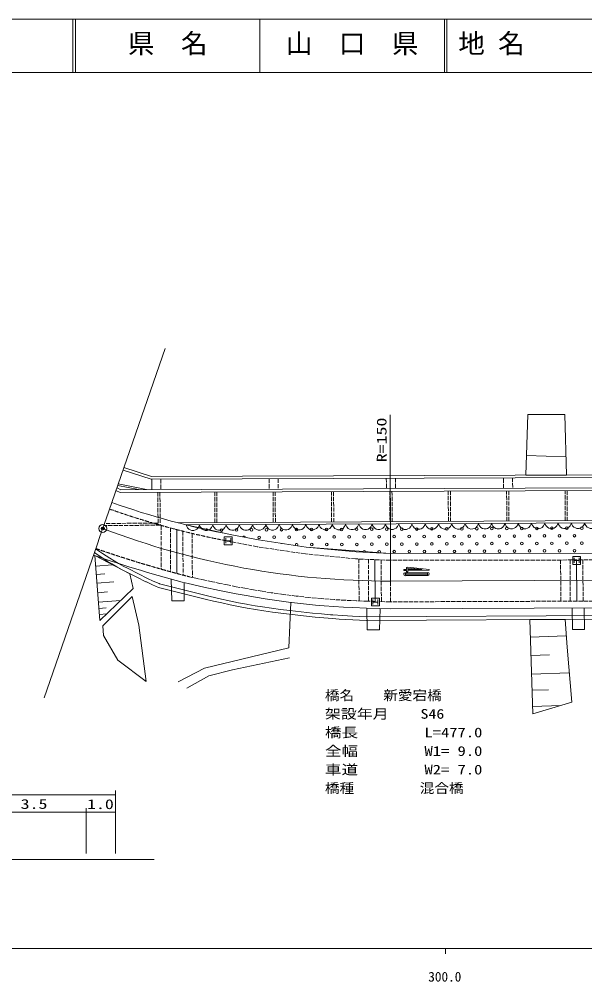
# Model space of a CAD drawing. Units: millimetres, scale not verified. Extents: x -75923 to 564077, y -56560 to 303440.
# Drawn here: x 171738 to 278283, y 122155 to 303440 of the extents above; entities that cross this region are included whole.
import ezdxf
from ezdxf.enums import TextEntityAlignment as Align

# ---------------------------------------------------------------- set-up
doc = ezdxf.new("R2010")
doc.units = ezdxf.units.MM
doc.header["$LTSCALE"] = 1000
doc.header["$PDMODE"] = 32
doc.header["$PDSIZE"] = 500
doc.linetypes.add('USER1', pattern=[1, 0.8, -0.2])
for name, color, linetype, lineweight in [('M-BGD', 7, 'Continuous', 13), ('M-BGD-CRST', 7, 'Continuous', 13), ('M-BMK-LINE', 2, 'Continuous', 13), ('M-BMK-SRVR', 3, 'Continuous', 13), ('M-STR-STR1', 1, 'Continuous', 13), ('M-TTL', 2, 'Continuous', 13), ('M-TTL-BAND', 7, 'Continuous', 13), ('M-TTL-LINE', 7, 'Continuous', 13), ('M-TTL-TXT', 7, 'Continuous', 13)]:
    doc.layers.add(name, color=color, linetype=linetype, lineweight=lineweight)
doc.layers.add('M-OTRS', color=6, linetype='Continuous')
doc.styles.add('ＭＳ ゴシック', font='')
doc.styles.get('ＭＳ ゴシック').set_extended_font_data('MS Gothic')

# ---------------------------------------------------------------- blocks, each defined once
blk = doc.blocks.new('BUHIN9')
at = {"color": 6, "linetype": 'Continuous', "lineweight": 13}
for radius in [50, 1.5]:
    blk.add_circle((0, 0), radius, dxfattribs=at)
blk = doc.blocks.new('BUHIN1')
at = {"color": 3, "linetype": 'Continuous', "lineweight": 13}
for radius in [750, 22.5]:
    blk.add_circle((0, 0), radius, dxfattribs=at)
blk = doc.blocks.new('BUHIN8')
at = {"color": 7, "linetype": 'Continuous', "lineweight": 13}
blk.add_lwpolyline([(0, -1250), (287.5, -1156.2), (531.2, -1006.2), (806.2, -762.5), (956.2, -487.5), (1050, -193.8), (1050, 193.8), (956.2, 487.5), (806.2, 762.5), (531.2, 1006.2), (287.5, 1150), (0, 1250)], dxfattribs=at)
blk = doc.blocks.new('BUHIN7')
at = {"color": 7, "linetype": 'Continuous', "lineweight": 13}
for p, q in [((-469, 469), (-469, -469)), ((-469, 0), (469, 0)), ((469, 469), (469, -469))]:
    blk.add_line(p, q, dxfattribs=at)
blk.add_lwpolyline([(-750, -750), (-750, 750), (750, 750), (750, -750)], close=True, dxfattribs=at)

msp = doc.modelspace()

# ---------------------------------------------------------------- linework, layer by layer
at = {"layer": 'M-BGD'}
for p, q in [((267161, 217562), (267559, 229022)), ((267559, 229022), (274514, 228965)), ((274514, 228965), (274826, 217589)), ((267289, 221260), (274733, 221001)), ((191294, 218535), (196581, 216808)), ((196660, 217309), (191449, 219010)), ((385803, 217988), (196660, 217309)), ((274826, 217589), (267161, 217562)), ((190387, 215923), (195737, 214855)), ((196581, 216808), (385805, 217488)), ((196706, 214859), (196698, 216809)), ((189963, 214702), (190735, 214334)), ((190847, 214835), (190178, 215153)), ((190328, 215629), (194237, 214848)), ((190735, 214334), (385817, 215131)), ((385814, 215631), (190847, 214835)), ((385845, 209553), (201649, 208592)), ((203193, 208200), (385847, 209153)), ((203193, 208200), (385847, 209153)), ((201402, 207313), (201432, 199051)), ((211763, 206340), (203193, 208200)), ((210642, 205674), (210642, 204737)), ((210642, 205205), (211580, 205205)), ((211580, 205674), (211580, 204737)), ((211763, 206340), (216784, 205359)), ((216784, 205359), (225808, 204032)), ((241617, 202831), (225808, 204032)), ((241617, 202831), (385878, 203095)), ((186917, 190205), (185974, 202436)), ((185974, 202436), (192559, 199015)), ((238736, 201651), (238764, 193789)), ((276764, 193837), (276736, 201595)), ((186128, 200442), (189336, 200689)), ((244192, 199773), (244673, 199777)), ((244192, 199773), (244194, 199629)), ((244674, 199633), (244194, 199629)), ((244956, 200212), (244668, 200209)), ((244668, 200209), (244673, 199777)), ((244674, 199633), (244677, 199345)), ((248992, 199819), (244956, 200212)), ((244958, 200067), (244960, 199780)), ((247640, 199806), (244958, 200067)), ((244960, 199780), (247640, 199806)), ((248993, 199675), (244962, 199636)), ((244962, 199636), (244965, 199348)), ((248992, 199819), (248993, 199675)), ((186252, 198838), (187856, 198962)), ((192559, 199015), (193173, 196199)), ((200341, 198000), (200517, 193870)), ((244486, 199200), (248710, 199240)), ((248715, 198664), (244491, 198624)), ((248567, 199095), (244631, 199057)), ((248570, 198807), (244634, 198769)), ((244677, 199345), (244965, 199348)), ((186375, 197234), (189584, 197481)), ((193173, 196199), (186917, 190205)), ((206766, 194222), (197961, 196441)), ((198187, 197106), (206930, 194903)), ((202835, 193870), (202828, 197338)), ((186515, 195429), (188359, 195571)), ((187475, 189200), (193043, 194742)), ((193043, 194742), (194289, 189333)), ((186654, 193624), (190821, 193946)), ((186742, 192478), (188127, 192585)), ((200517, 193870), (202835, 193870)), ((222523, 185035), (222938, 193605)), ((237235, 192536), (237260, 188443)), ((239611, 188443), (239730, 192461)), ((275892, 192534), (275963, 188478)), ((278210, 188490), (278196, 192542)), ((186830, 191332), (188204, 191438)), ((385939, 191068), (237132, 190181)), ((237147, 190881), (385935, 191768)), ((267904, 190364), (274595, 190404)), ((268498, 172637), (267904, 190364)), ((274595, 190404), (274951, 185146)), ((187581, 187397), (187475, 189200)), ((194289, 189333), (195668, 178701)), ((190286, 182731), (187581, 187397)), ((237260, 188443), (239611, 188443)), ((268015, 187066), (274805, 187293)), ((275963, 188478), (278210, 188490)), ((206644, 181210), (222523, 185035)), ((274951, 185146), (275861, 174814)), ((211910, 180910), (222683, 183133)), ((268132, 183586), (271611, 183702)), ((195668, 178701), (190286, 182731)), ((201678, 178627), (206644, 181210)), ((203340, 177466), (207465, 179749)), ((207465, 179749), (211910, 180910)), ((268248, 180106), (275374, 180345)), ((268350, 177060), (271457, 177164)), ((268452, 174013), (273755, 174191)), ((275861, 174814), (268498, 172637))]:
    msp.add_line(p, q, dxfattribs=at)
at = {"layer": 'M-BGD', "linetype": 'USER1'}
for p, q in [((198398, 216815), (198406, 214865)), ((218796, 216888), (218806, 214949)), ((220496, 216894), (220506, 214956)), ((240895, 216968), (240906, 215039)), ((242595, 216974), (242606, 215046)), ((262996, 216941), (263005, 215129)), ((264695, 217053), (264705, 215136)), ((197894, 208552), (197842, 214363)), ((198242, 214365), (198298, 208156)), ((208593, 208628), (208563, 214407)), ((208963, 214409), (208993, 208630)), ((219593, 208685), (219563, 214452)), ((219963, 214454), (219993, 208687)), ((230593, 208743), (230563, 214496)), ((230963, 214498), (230993, 208745)), ((241593, 208800), (241563, 214541)), ((241963, 214543), (241993, 208802)), ((252593, 208857), (252563, 214586)), ((252963, 214588), (252993, 208860)), ((263593, 208915), (263563, 214631)), ((263963, 214633), (263993, 208917)), ((274593, 208972), (274563, 214676)), ((274963, 214678), (274993, 208974)), ((197894, 208552), (187796, 208461)), ((198284, 208156), (187657, 208060)), ((198480, 208100), (198509, 199857)), ((200233, 207620), (200263, 199369)), ((202571, 207015), (202601, 198741)), ((204324, 206588), (204354, 198306)), ((235730, 201777), (235759, 193890)), ((237537, 201701), (237565, 193826)), ((239935, 201600), (239964, 193755)), ((241687, 201531), (241715, 193711)), ((273736, 201590), (273764, 193826)), ((275536, 201593), (275564, 193833)), ((277936, 201597), (277964, 193842))]:
    msp.add_line(p, q, dxfattribs=at)
at = {"layer": 'M-BGD'}
msp.add_lwpolyline([(210361, 204455), (210361, 205955), (211861, 205955), (211861, 204455)], close=True, dxfattribs=at)
for points in [[(186134, 203674), (187451, 202802), (188787, 201943), (190454, 200938), (191343, 200443), (192243, 199966), (194182, 198977), (195913, 198120), (196986, 197630), (198076, 197154), (198187, 197106)], [(197961, 196441), (196824, 196936), (195686, 197453), (195614, 197487), (193867, 198352), (192502, 199044), (191138, 199759), (190106, 200331), (189212, 200858), (188331, 201402), (187462, 201959), (186601, 202524), (185897, 202991)], [(237132, 190181), (235841, 190244), (234569, 190310), (233296, 190381), (232022, 190460), (230747, 190550), (229120, 190683), (227495, 190834), (225873, 191002), (224254, 191183), (222636, 191375), (221039, 191573), (219441, 191784), (217844, 192012), (216249, 192261), (214656, 192535), (213068, 192838), (211487, 193163), (209911, 193506), (208340, 193861), (206766, 194222)], [(206930, 194903), (209270, 194367), (211624, 193850), (213073, 193550), (214536, 193269), (214781, 193224), (216169, 192983), (217560, 192762), (219261, 192516), (220975, 192287), (222720, 192070), (224834, 191821), (226960, 191592), (228660, 191427), (230371, 191281), (230799, 191248), (232654, 191121), (234511, 191014), (237147, 190881)]]:
    msp.add_lwpolyline(points, dxfattribs=at)
for centre in [(209855, 207234), (212684, 207249), (215512, 207264), (218340, 207279), (221169, 207294), (223997, 207308), (226826, 207323), (229654, 207338), (232482, 207353), (235311, 207367), (238139, 207382), (240968, 207397), (243796, 207412), (246624, 207426), (249453, 207441), (252281, 207456), (255110, 207471), (257938, 207485), (260766, 207500), (263595, 207515), (266423, 207530), (269251, 207544), (272080, 207559), (274908, 207574), (277737, 207589), (216934, 205857), (219762, 205872), (222590, 205887), (225419, 205901), (228247, 205916), (231076, 205931), (233904, 205946), (236732, 205960), (239561, 205975), (242389, 205990), (245218, 206005), (248046, 206020), (249468, 204613), (250874, 206034), (252296, 204627), (253703, 206049), (255124, 204642), (256531, 206064), (257953, 204657), (259359, 206079), (260781, 204672), (262188, 206093), (263609, 204686), (265016, 206108), (266438, 204701), (267845, 206123), (269266, 204716), (270673, 206138), (272095, 204731), (273501, 206152), (274923, 204746), (276330, 206167), (277751, 204760), (226840, 204495), (229669, 204509), (232497, 204524), (235326, 204539), (238154, 204554), (240982, 204568), (242404, 203162), (243811, 204583), (245232, 203176), (246639, 204598), (248061, 203191), (250889, 203206), (253717, 203221), (256546, 203235), (259374, 203250), (262203, 203265), (265031, 203280), (267859, 203294), (270688, 203309), (273516, 203324), (276345, 203339)]:
    msp.add_circle(centre, 250, dxfattribs=at)
for centre, radius, start, end in [((207027, 207220), 250, 23.12262, 132.38916), ((214105, 205842), 250, 357.95597, 159.93133), ((221184, 204465), 250, 69.29877, 93.97107), ((224012, 204480), 250, 304.96724, 218.3026), ((236747, 203132), 250, 11.58938, 159.72195), ((239576, 203147), 250, 315.76388, 215.54744), ((244488, 198911), 288, 90.54785, 180.54785), ((244488, 198911), 288, 180.54785, 270.54785), ((244632, 198913), 144, 90.54785, 180.54785), ((244632, 198913), 144, 180.54785, 270.54785), ((248568, 198951), 144, 0.54785, 90.54785), ((248568, 198951), 144, 270.54785, 0.54785), ((248712, 198952), 288, 0.54785, 90.54785), ((248712, 198952), 288, 270.54785, 0.54785)]:
    msp.add_arc(centre, radius, start, end, dxfattribs=at)
at = {"layer": 'M-BGD-CRST'}
for p, q in [((189851, 146323), (189851, 158160)), ((146888, 157379), (179930, 157379)), ((181823, 157379), (177078, 157379)), ((181121, 157379), (185455, 157379)), ((189851, 157379), (182603, 157379)), ((164217, 154123), (179320, 154123)), ((181823, 154123), (179320, 154123)), ((181121, 154123), (184844, 154123)), ((184327, 146323), (184327, 154833)), ((189851, 154123), (184844, 154123)), ((130729, 145186), (197189, 145186)), ((188329, 145186), (188944, 145186))]:
    msp.add_line(p, q, dxfattribs=at)
at = {"layer": 'M-BMK-LINE'}
for p, q in [((199247, 241440), (188109, 209362)), ((241692, 197630), (241649, 228948)), ((188109, 209362), (186943, 206005)), ((186943, 206005), (186404, 204452)), ((186404, 204452), (185397, 201553)), ((185397, 201553), (176403, 175651)), ((241593, 197629), (385903, 198114))]:
    msp.add_line(p, q, dxfattribs=at)
msp.add_arc((241059, 347628), 150000, 249.06865, 270.19246, dxfattribs=at)
at = {"layer": 'M-OTRS'}
msp.add_point((187472, 207527), dxfattribs=at)
at = {"layer": 'M-STR-STR1', "linetype": 'USER1'}
for p, q in [((216564, 204077), (211519, 205063)), ((225650, 202741), (216564, 204077)), ((235104, 201803), (225650, 202741)), ((241591, 201531), (235104, 201803)), ((385880, 201795), (241591, 201531)), ((385924, 194232), (241626, 193710)), ((241626, 193710), (239529, 193767))]:
    msp.add_line(p, q, dxfattribs=at)
at = {"layer": 'M-STR-STR1'}
for p, q in [((216784, 205359), (211763, 206340)), ((225808, 204032), (216784, 205359)), ((225808, 204032), (235195, 203101)), ((235195, 203101), (241617, 202831)), ((385878, 203095), (241617, 202831)), ((241611, 192410), (385929, 192932))]:
    msp.add_line(p, q, dxfattribs=at)
at = {"layer": 'M-STR-STR1', "linetype": 'USER1'}
msp.add_lwpolyline([(238765, 193789), (237417, 193831), (235309, 193908), (233207, 194005), (231111, 194128), (228717, 194309), (226325, 194531), (223937, 194794), (221553, 195096), (219173, 195436), (217530, 195693), (215889, 195968), (214250, 196258), (212614, 196564), (210981, 196885), (209549, 197179), (208117, 197482), (206685, 197792), (205252, 198107), (203838, 198420)], dxfattribs=at)
at = {"layer": 'M-STR-STR1'}
msp.add_lwpolyline([(203536, 197155), (206502, 196502), (209471, 195867), (210724, 195611), (212597, 195244), (214473, 194896), (216275, 194583), (218080, 194289), (218979, 194151), (220711, 193899), (222456, 193666), (224154, 193459), (225864, 193271), (227526, 193108), (229200, 192965), (231025, 192831), (232821, 192724), (234617, 192636), (237134, 192540), (239652, 192463), (241611, 192410)], dxfattribs=at)
for centre, radius, start, end in [((239069, 352839), 149022, 250.43739, 259.44185), ((258832, 412886), 222705, 250.83844, 255.6234)]:
    msp.add_arc(centre, radius, start, end, dxfattribs=at)
at = {"layer": 'M-STR-STR1', "linetype": 'USER1'}
for centre, radius, start, end in [((239069, 352839), 150322, 250.43739, 259.43968), ((258832, 412886), 221405, 250.83844, 255.61787)]:
    msp.add_arc(centre, radius, start, end, dxfattribs=at)
at = {"layer": 'M-TTL'}
msp.add_line((564077, 303440), (-75923, 303440), dxfattribs=at)
at = {"layer": 'M-TTL-BAND'}
for p, q in [((-75923, 128440), (463077, 128440)), ((252077, 128440), (252077, 127440))]:
    msp.add_line(p, q, dxfattribs=at)
at = {"layer": 'M-TTL-LINE'}
for p, q in [((181827, 303440), (181827, 293440)), ((182327, 303440), (182327, 293440)), ((217077, 303440), (217077, 293440)), ((251827, 303440), (251827, 293440)), ((252327, 303440), (252327, 293440)), ((-75923, 293440), (564077, 293440))]:
    msp.add_line(p, q, dxfattribs=at)

# ---------------------------------------------------------------- block references
at = {"layer": 'M-BGD', "xscale": 1.000855, "yscale": 1.000855, "rotation": 270.29894}
for p in [(256989, 208480), (259491, 208493), (261993, 208506), (264495, 208520), (266997, 208533), (269499, 208546), (272001, 208559), (274503, 208572), (277005, 208585), (279507, 208598), (204444, 208206), (206946, 208219), (209449, 208232), (211951, 208245), (214453, 208258), (216955, 208272), (219457, 208285), (221959, 208298), (224461, 208311), (226963, 208324), (229465, 208337), (231968, 208350), (234470, 208363), (236972, 208376), (239474, 208389), (241976, 208402), (244478, 208415), (246980, 208428), (249482, 208441), (251984, 208454), (254486, 208467)]:
    msp.add_blockref('BUHIN8', p, dxfattribs=at)
at = {"layer": 'M-BGD'}
for p in [(276757, 201499), (238842, 193680)]:
    msp.add_blockref('BUHIN7', p, dxfattribs=at)
at = {"layer": 'M-BMK-SRVR'}
msp.add_blockref('BUHIN1', (187472, 207527), dxfattribs=at)
at = {"layer": 'M-OTRS'}
msp.add_blockref('BUHIN9', (187472, 207527), dxfattribs=at)

# ---------------------------------------------------------------- texts
at = {"layer": 'M-BGD', "style": 'ＭＳ ゴシック', "width": 1.35}
msp.add_text('R=150', height=1833, rotation=90.1, dxfattribs=at).set_placement((241489, 219996), align=Align.BOTTOM_LEFT)
at = {"layer": 'M-BGD-CRST', "style": 'ＭＳ ゴシック', "width": 1.35}
msp.add_text('3.5', height=1833, rotation=0.1, dxfattribs=at).set_placement((172006, 154167), align=Align.BOTTOM_LEFT)
at = {"layer": 'M-STR-STR1', "style": 'ＭＳ ゴシック'}
for s, width, p in [('橋名\u3000\u3000新愛宕橋', 1.1, (229331, 174644)), ('架設年月\u3000\u3000S46', 1.2, (229331, 171144)), ('橋長\u3000\u3000\u3000\u3000L=477.0', 1.25, (229331, 167644)), ('全幅\u3000\u3000\u3000\u3000W1= 9.0', 1.25, (229331, 164144)), ('車道\u3000\u3000\u3000\u3000W2= 7.0', 1.25, (229331, 160644)), ('橋種\u3000\u3000 \u3000\u3000混合橋', 1.1, (229331, 157144))]:
    msp.add_text(s, height=1833, dxfattribs=dict(at, width=width)).set_placement(p, align=Align.BOTTOM_LEFT)
at = {"layer": 'M-TTL-BAND', "style": 'ＭＳ ゴシック'}
msp.add_text('300.0', height=1833, dxfattribs=at).set_placement((248797, 121635), align=Align.BOTTOM_LEFT)
at = {"layer": 'M-TTL-TXT', "style": 'ＭＳ ゴシック'}
for s, p in [('県\u3000名', (192202, 295940)), ('山\u3000口\u3000県', (221952, 295940)), ('地 名', (254457, 295940))]:
    msp.add_text(s, height=3666, dxfattribs=at).set_placement(p, align=Align.BOTTOM_LEFT)
at = {"layer": 'M-TTL-TXT', "style": 'ＭＳ ゴシック', "width": 1.35}
msp.add_text('1.0', height=1833, rotation=0.1, dxfattribs=at).set_placement((184508, 154123), align=Align.BOTTOM_LEFT)

doc.saveas('drawing.dxf')
